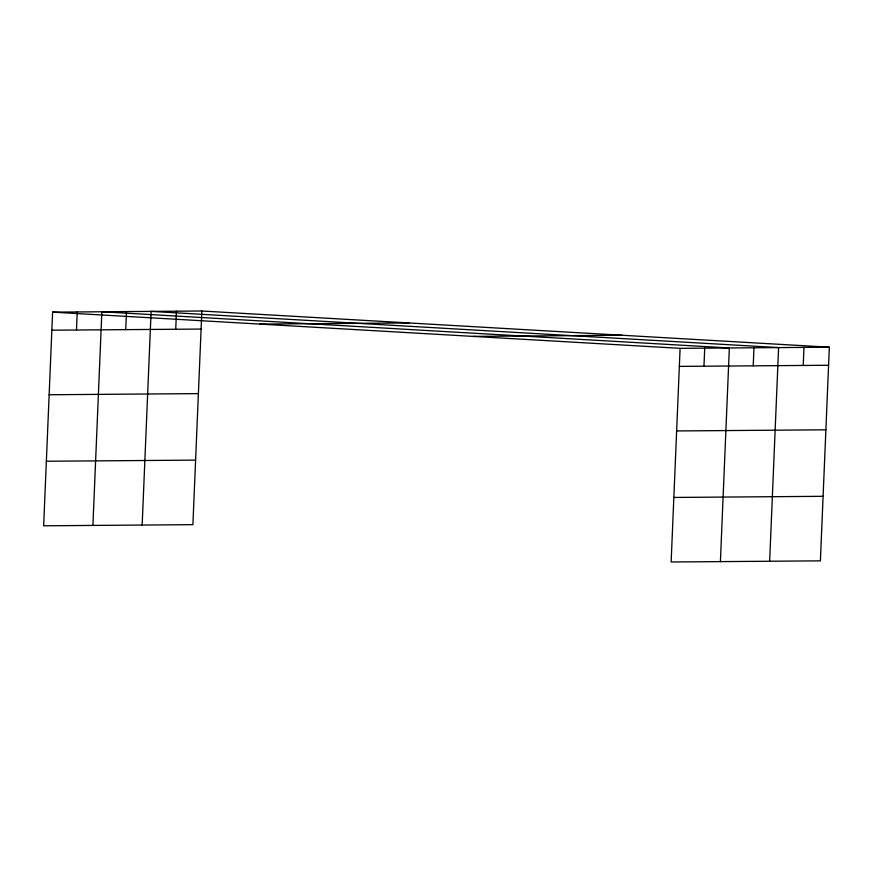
<?xml version="1.0" encoding="UTF-8"?>
<svg xmlns="http://www.w3.org/2000/svg" width="873" height="873" viewBox="0 0 873 873"><rect width="100%" height="100%" fill="white"/><g stroke="black" fill="none" stroke-linecap="round" stroke-linejoin="round"><path stroke-width="1.31" d="M201.859 311.006L52.609 312.141L43.65 525.797L192.9 524.662L201.859 311.006L829.35 347.203L820.391 560.859L671.141 561.994L680.1 348.338L829.35 347.203M76.475 330.016L77.228 311.956M92.909 525.426L101.857 311.77L729.348 347.967L720.4 561.623M125.734 329.634L126.487 311.574M142.157 525.055L151.116 311.388L778.607 347.585L769.648 561.241M175.724 329.252L176.488 311.192M703.965 366.213L704.718 348.152M753.224 365.831L753.977 347.77M803.215 365.449L803.978 347.389M259.674 324.09L408.935 322.945M51.845 330.201L201.106 329.066M473.024 336.389L622.274 335.254M679.336 366.398L828.597 365.263M49.139 394.749L198.4 393.614M676.63 430.946L825.891 429.811M46.356 461.25L195.607 460.115M673.847 497.446L823.097 496.311M52.609 312.141L680.1 348.338"/></g></svg>
